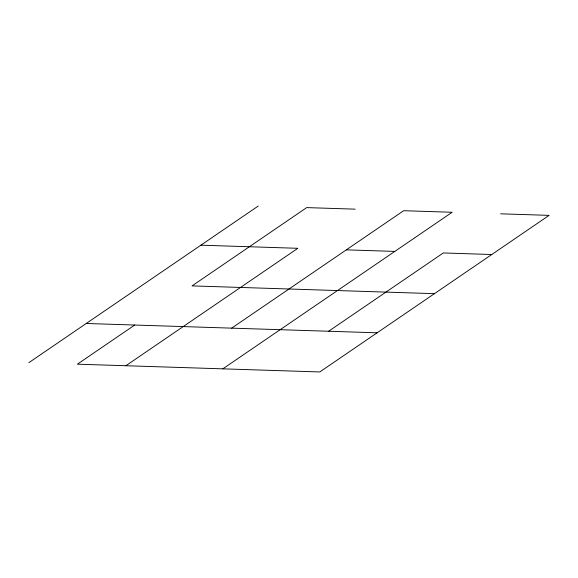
<?xml version="1.0" encoding="UTF-8"?>
<svg xmlns="http://www.w3.org/2000/svg" width="578" height="578" viewBox="0 0 578 578"><rect width="100%" height="100%" fill="white"/><g stroke="black" fill="none" stroke-linecap="round" stroke-linejoin="round"><path stroke-width="0.87" d="M28.9 362.63L258.214 206.05M134.71 325.038L77.38 364.183L319.786 371.95L549.1 215.37L500.62 213.817M125.859 365.737L297.851 248.302L200.891 245.195M231.67 328.145L403.661 210.71L452.14 212.263L222.819 368.843M328.629 331.252L443.29 252.962L491.77 254.515M355.181 209.157L306.701 207.603L192.041 285.893L434.439 293.66M346.33 249.855L394.81 251.408M86.23 323.485L377.109 332.805"/></g></svg>
